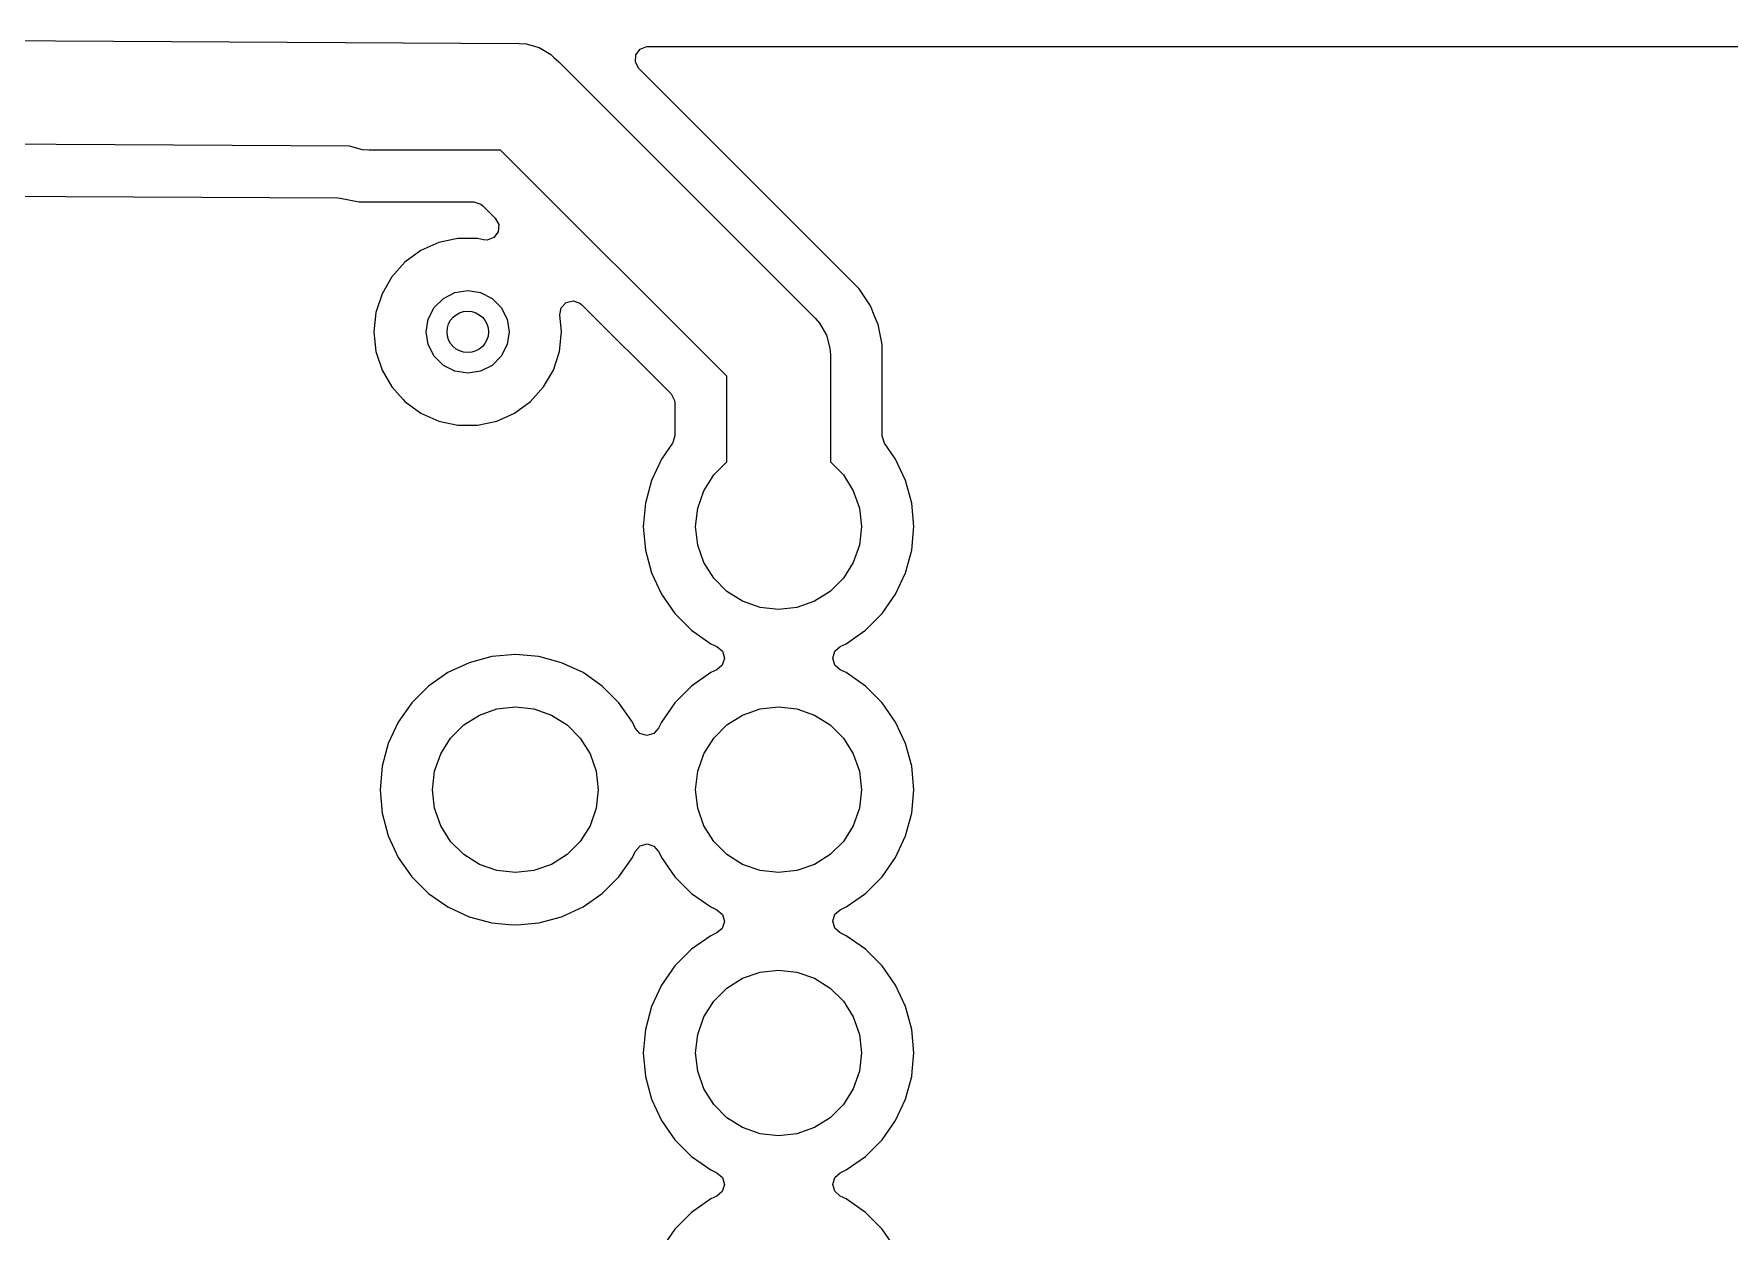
# Model space of a CAD drawing. Extents: x 0.78 to 3.29, y -3.36 to -0.65.
# Drawn here: x 1.424 to 2.068, y -1.132 to -0.677 of the extents above; entities that cross this region are included whole.
import ezdxf

# ---------------------------------------------------------------- set-up
doc = ezdxf.new("R2010")
doc.units = 0
doc.header["$MEASUREMENT"] = 0
doc.layers.add('BLACK', color=7, linetype='CONTINUOUS')

msp = doc.modelspace()

# ---------------------------------------------------------------- linework, layer by layer
at = {"layer": 'BLACK', "linetype": 'CONTINUOUS'}
for p, q in [((0.94105, -0.67725), (1.60817, -0.6809)), ((1.60817, -0.6809), (1.61074, -0.68108)), ((1.61074, -0.68108), (1.6157, -0.68244)), ((1.6157, -0.68244), (1.62013, -0.68503)), ((1.65412, -0.68305), (1.6567, -0.68209)), ((1.6567, -0.68209), (1.65705, -0.68208)), ((1.65705, -0.68208), (2.88655, -0.68208)), ((1.62013, -0.68503), (1.62126, -0.68617)), ((1.62126, -0.68617), (1.62314, -0.68782)), ((1.62314, -0.68782), (1.72061, -0.78529)), ((1.65228, -0.68799), (1.65247, -0.68525)), ((1.65359, -0.69041), (1.65228, -0.68799)), ((1.65247, -0.68525), (1.65412, -0.68305)), ((1.73168, -0.76849), (1.65359, -0.69041)), ((1.54363, -0.71992), (0.94089, -0.71662)), ((1.54365, -0.71993), (1.54363, -0.71992)), ((1.54861, -0.72126), (1.54365, -0.71993)), ((1.55118, -0.72143), (1.54861, -0.72126)), ((1.60107, -0.72143), (1.55118, -0.72143)), ((1.68701, -0.80737), (1.60107, -0.72143)), ((0.94085, -0.73632), (1.53913, -0.7396)), ((1.53913, -0.7396), (1.54006, -0.73969)), ((1.54006, -0.73969), (1.5473, -0.74113)), ((1.5473, -0.74113), (1.5473, -0.74113)), ((1.5473, -0.74113), (1.59088, -0.74113)), ((1.59088, -0.74113), (1.59352, -0.74191)), ((1.59352, -0.74191), (1.59433, -0.74256)), ((1.59433, -0.74256), (1.59907, -0.7473)), ((1.60019, -0.75245), (1.59854, -0.75466)), ((1.59907, -0.7473), (1.60039, -0.74971)), ((1.60039, -0.74971), (1.60019, -0.75245)), ((1.57076, -0.75962), (1.56473, -0.764)), ((1.57757, -0.75658), (1.57076, -0.75962)), ((1.57076, -0.75962), (1.57076, -0.75962)), ((1.58358, -0.75531), (1.57757, -0.75658)), ((1.57757, -0.75658), (1.57757, -0.75658)), ((1.58486, -0.75504), (1.58358, -0.75531)), ((1.59231, -0.75504), (1.58486, -0.75504)), ((1.5946, -0.75552), (1.59231, -0.75504)), ((1.59597, -0.75562), (1.5946, -0.75552)), ((1.59854, -0.75466), (1.59597, -0.75562)), ((1.56473, -0.764), (1.55974, -0.76953)), ((1.55974, -0.76953), (1.55602, -0.77599)), ((1.73729, -0.7741), (1.73168, -0.76849)), ((1.73168, -0.76849), (1.73168, -0.76849)), ((1.55602, -0.77599), (1.55371, -0.78308)), ((1.55602, -0.77599), (1.55602, -0.77599)), ((1.57584, -0.78123), (1.57933, -0.77775)), ((1.57933, -0.77775), (1.58372, -0.77551)), ((1.58372, -0.77551), (1.58858, -0.77474)), ((1.58858, -0.77474), (1.59345, -0.77551)), ((1.59345, -0.77551), (1.59784, -0.77775)), ((1.59784, -0.77775), (1.60132, -0.78123)), ((1.62405, -0.78134), (1.62593, -0.77933)), ((1.62593, -0.77933), (1.62859, -0.77866)), ((1.62859, -0.77866), (1.6312, -0.77953)), ((1.74033, -0.77866), (1.73729, -0.7741)), ((1.7416, -0.78055), (1.74033, -0.77866)), ((1.55371, -0.78308), (1.55293, -0.79049)), ((1.55371, -0.78308), (1.55371, -0.78308)), ((1.57283, -0.79049), (1.57361, -0.78562)), ((1.57361, -0.78562), (1.57584, -0.78123)), ((1.60132, -0.78123), (1.60356, -0.78562)), ((1.60356, -0.78562), (1.60433, -0.79049)), ((1.62355, -0.78405), (1.62405, -0.78134)), ((1.62423, -0.79049), (1.62355, -0.78405)), ((1.6312, -0.77953), (1.63186, -0.78009)), ((1.63186, -0.78009), (1.66587, -0.8141)), ((1.72061, -0.78529), (1.72231, -0.78723)), ((1.74332, -0.78472), (1.7416, -0.78055)), ((1.74457, -0.78772), (1.74332, -0.78472)), ((1.55293, -0.79049), (1.55371, -0.7979)), ((1.57361, -0.79535), (1.57283, -0.79049)), ((1.60433, -0.79049), (1.60356, -0.79535)), ((1.62345, -0.7979), (1.62423, -0.79049)), ((1.72231, -0.78723), (1.72231, -0.78723)), ((1.72231, -0.78723), (1.72488, -0.79168)), ((1.72488, -0.79168), (1.72621, -0.79664)), ((1.74495, -0.78961), (1.74457, -0.78772)), ((1.74608, -0.79533), (1.74495, -0.78961)), ((1.74495, -0.78961), (1.74495, -0.78961)), ((1.55371, -0.7979), (1.55371, -0.7979)), ((1.55371, -0.7979), (1.55602, -0.80499)), ((1.57584, -0.79974), (1.57361, -0.79535)), ((1.60356, -0.79535), (1.60132, -0.79974)), ((1.62115, -0.80499), (1.62345, -0.7979)), ((1.72621, -0.79664), (1.72621, -0.79664)), ((1.72621, -0.79664), (1.72638, -0.79921)), ((1.74608, -0.81559), (1.74608, -0.79533)), ((1.55602, -0.80499), (1.55602, -0.80499)), ((1.55602, -0.80499), (1.55974, -0.81144)), ((1.57933, -0.80323), (1.57584, -0.79974)), ((1.58372, -0.80547), (1.57933, -0.80323)), ((1.59784, -0.80323), (1.59345, -0.80547)), ((1.60132, -0.79974), (1.59784, -0.80323)), ((1.61742, -0.81144), (1.62115, -0.80499)), ((1.72638, -0.79921), (1.72638, -0.83993)), ((1.55974, -0.81144), (1.56403, -0.81621)), ((1.58858, -0.80624), (1.58372, -0.80547)), ((1.59345, -0.80547), (1.58858, -0.80624)), ((1.61244, -0.81698), (1.61742, -0.81144)), ((1.68701, -0.83993), (1.68701, -0.80737)), ((1.56403, -0.81621), (1.56473, -0.81698)), ((1.56473, -0.81698), (1.57076, -0.82136)), ((1.60641, -0.82136), (1.61244, -0.81698)), ((1.66587, -0.8141), (1.66719, -0.81651)), ((1.66719, -0.81651), (1.6673, -0.81755)), ((1.6673, -0.81755), (1.6673, -0.82995)), ((1.74608, -0.82995), (1.74608, -0.81559)), ((1.57076, -0.82136), (1.57076, -0.82136)), ((1.57076, -0.82136), (1.57757, -0.82439)), ((1.57757, -0.82439), (1.57757, -0.82439)), ((1.57757, -0.82439), (1.58486, -0.82594)), ((1.59231, -0.82594), (1.5996, -0.82439)), ((1.5996, -0.82439), (1.60641, -0.82136)), ((1.58486, -0.82594), (1.58486, -0.82594)), ((1.58486, -0.82594), (1.59231, -0.82594)), ((1.59231, -0.82594), (1.59231, -0.82594)), ((1.6673, -0.82995), (1.66653, -0.83259)), ((1.74609, -0.83015), (1.74608, -0.82995)), ((1.74697, -0.83275), (1.74609, -0.83015)), ((1.66642, -0.83275), (1.66218, -0.83881)), ((1.66653, -0.83259), (1.66642, -0.83275)), ((1.7512, -0.83881), (1.74697, -0.83275)), ((1.66218, -0.83881), (1.6584, -0.84693)), ((1.68207, -0.84487), (1.68701, -0.83993)), ((1.72638, -0.83993), (1.73132, -0.84487)), ((1.75499, -0.84693), (1.7512, -0.83881)), ((1.6584, -0.84693), (1.65608, -0.85558)), ((1.6584, -0.84693), (1.6584, -0.84693)), ((1.67832, -0.85084), (1.68207, -0.84487)), ((1.73132, -0.84487), (1.73507, -0.85084)), ((1.75731, -0.85558), (1.75499, -0.84693)), ((1.65608, -0.85558), (1.6553, -0.8645)), ((1.65608, -0.85558), (1.65608, -0.85558)), ((1.67599, -0.8575), (1.67832, -0.85084)), ((1.73507, -0.85084), (1.7374, -0.8575)), ((1.75809, -0.8645), (1.75731, -0.85558)), ((1.6752, -0.8645), (1.67599, -0.8575)), ((1.7374, -0.8575), (1.73819, -0.8645)), ((1.6553, -0.8645), (1.6553, -0.8645)), ((1.6553, -0.8645), (1.65608, -0.87343)), ((1.67599, -0.87151), (1.6752, -0.8645)), ((1.73819, -0.8645), (1.7374, -0.87151)), ((1.75731, -0.87343), (1.75809, -0.8645)), ((1.65608, -0.87343), (1.65608, -0.87343)), ((1.65608, -0.87343), (1.6584, -0.88208)), ((1.67832, -0.87817), (1.67599, -0.87151)), ((1.7374, -0.87151), (1.73507, -0.87817)), ((1.75499, -0.88208), (1.75731, -0.87343)), ((1.6584, -0.88208), (1.6584, -0.88208)), ((1.6584, -0.88208), (1.66218, -0.8902)), ((1.68207, -0.88414), (1.67832, -0.87817)), ((1.73507, -0.87817), (1.73132, -0.88414)), ((1.7512, -0.8902), (1.75499, -0.88208)), ((1.68706, -0.88913), (1.68207, -0.88414)), ((1.73132, -0.88414), (1.72633, -0.88913)), ((1.66218, -0.8902), (1.66218, -0.8902)), ((1.66218, -0.8902), (1.66732, -0.89754)), ((1.69303, -0.89288), (1.68706, -0.88913)), ((1.69968, -0.89521), (1.69303, -0.89288)), ((1.70669, -0.896), (1.69968, -0.89521)), ((1.7137, -0.89521), (1.70669, -0.896)), ((1.72036, -0.89288), (1.7137, -0.89521)), ((1.72633, -0.88913), (1.72036, -0.89288)), ((1.74606, -0.89754), (1.7512, -0.8902)), ((1.66732, -0.89754), (1.67366, -0.90388)), ((1.73973, -0.90388), (1.74606, -0.89754)), ((1.67366, -0.90388), (1.67366, -0.90388)), ((1.67366, -0.90388), (1.68099, -0.90901)), ((1.73239, -0.90901), (1.73592, -0.90654)), ((1.73592, -0.90654), (1.73973, -0.90388)), ((1.59777, -0.91389), (1.58911, -0.91621)), ((1.60669, -0.91311), (1.59777, -0.91389)), ((1.59777, -0.91389), (1.59777, -0.91389)), ((1.61562, -0.91389), (1.60669, -0.91311)), ((1.60669, -0.91311), (1.60669, -0.91311)), ((1.62427, -0.91621), (1.61562, -0.91389)), ((1.61562, -0.91389), (1.61562, -0.91389)), ((1.61562, -0.91389), (1.61562, -0.91389)), ((1.61562, -0.91389), (1.61562, -0.91389)), ((1.61562, -0.91389), (1.61562, -0.91389)), ((1.68099, -0.90901), (1.68328, -0.91008)), ((1.68328, -0.91008), (1.68534, -0.9119)), ((1.6861, -0.91454), (1.6853, -0.91718)), ((1.68534, -0.9119), (1.6861, -0.91454)), ((1.72729, -0.91447), (1.72808, -0.91183)), ((1.72804, -0.91711), (1.72729, -0.91447)), ((1.72808, -0.91183), (1.73011, -0.91008)), ((1.73011, -0.91008), (1.73239, -0.90901)), ((1.58099, -0.91999), (1.57366, -0.92513)), ((1.58911, -0.91621), (1.58099, -0.91999)), ((1.58099, -0.91999), (1.58099, -0.91999)), ((1.58911, -0.91621), (1.58911, -0.91621)), ((1.63239, -0.91999), (1.62427, -0.91621)), ((1.62427, -0.91621), (1.62427, -0.91621)), ((1.63973, -0.92513), (1.63239, -0.91999)), ((1.63239, -0.91999), (1.63239, -0.91999)), ((1.68099, -0.91999), (1.67366, -0.92513)), ((1.68328, -0.91893), (1.68099, -0.91999)), ((1.68099, -0.91999), (1.68099, -0.91999)), ((1.6853, -0.91718), (1.68328, -0.91893)), ((1.73011, -0.91893), (1.72804, -0.91711)), ((1.73239, -0.91999), (1.73011, -0.91893)), ((1.73973, -0.92513), (1.73239, -0.91999)), ((1.73239, -0.91999), (1.73239, -0.91999)), ((1.57366, -0.92513), (1.56732, -0.93147)), ((1.64606, -0.93147), (1.63973, -0.92513)), ((1.67366, -0.92513), (1.66732, -0.93147)), ((1.74606, -0.93147), (1.73973, -0.92513)), ((1.56732, -0.93147), (1.56218, -0.93881)), ((1.59303, -0.93613), (1.59968, -0.9338)), ((1.59968, -0.9338), (1.60669, -0.93301)), ((1.60669, -0.93301), (1.6137, -0.9338)), ((1.6137, -0.9338), (1.62036, -0.93613)), ((1.6512, -0.93881), (1.64606, -0.93147)), ((1.66732, -0.93147), (1.66218, -0.93881)), ((1.69303, -0.93613), (1.69968, -0.9338)), ((1.69968, -0.9338), (1.70669, -0.93301)), ((1.70669, -0.93301), (1.7137, -0.9338)), ((1.7137, -0.9338), (1.72036, -0.93613)), ((1.7512, -0.93881), (1.74606, -0.93147)), ((1.74606, -0.93147), (1.74606, -0.93147)), ((1.56218, -0.93881), (1.5584, -0.94693)), ((1.56218, -0.93881), (1.56218, -0.93881)), ((1.58207, -0.94487), (1.58706, -0.93988)), ((1.58706, -0.93988), (1.59303, -0.93613)), ((1.62036, -0.93613), (1.62633, -0.93988)), ((1.62633, -0.93988), (1.63132, -0.94487)), ((1.65227, -0.94109), (1.6512, -0.93881)), ((1.6512, -0.93881), (1.6512, -0.93881)), ((1.66218, -0.93881), (1.66112, -0.94109)), ((1.66218, -0.93881), (1.66218, -0.93881)), ((1.68207, -0.94487), (1.68706, -0.93988)), ((1.68706, -0.93988), (1.69303, -0.93613)), ((1.72036, -0.93613), (1.72633, -0.93988)), ((1.72633, -0.93988), (1.73132, -0.94487)), ((1.75499, -0.94693), (1.7512, -0.93881)), ((1.5584, -0.94693), (1.55608, -0.95558)), ((1.5584, -0.94693), (1.5584, -0.94693)), ((1.57832, -0.95084), (1.58207, -0.94487)), ((1.63132, -0.94487), (1.63507, -0.95084)), ((1.65402, -0.94311), (1.65227, -0.94109)), ((1.65665, -0.94391), (1.65402, -0.94311)), ((1.6593, -0.94315), (1.65665, -0.94391)), ((1.66112, -0.94109), (1.6593, -0.94315)), ((1.67832, -0.95084), (1.68207, -0.94487)), ((1.73132, -0.94487), (1.73507, -0.95084)), ((1.75731, -0.95558), (1.75499, -0.94693)), ((1.57599, -0.9575), (1.57832, -0.95084)), ((1.63507, -0.95084), (1.6374, -0.9575)), ((1.67599, -0.9575), (1.67832, -0.95084)), ((1.73507, -0.95084), (1.7374, -0.9575)), ((1.55608, -0.95558), (1.5553, -0.9645)), ((1.55608, -0.95558), (1.55608, -0.95558)), ((1.5752, -0.9645), (1.57599, -0.9575)), ((1.6374, -0.9575), (1.63819, -0.9645)), ((1.6752, -0.9645), (1.67599, -0.9575)), ((1.7374, -0.9575), (1.73819, -0.9645)), ((1.75809, -0.9645), (1.75731, -0.95558)), ((1.5553, -0.9645), (1.5553, -0.9645)), ((1.5553, -0.9645), (1.55608, -0.97343)), ((1.57599, -0.97151), (1.5752, -0.9645)), ((1.63819, -0.9645), (1.6374, -0.97151)), ((1.67599, -0.97151), (1.6752, -0.9645)), ((1.73819, -0.9645), (1.7374, -0.97151)), ((1.75731, -0.97343), (1.75809, -0.9645)), ((1.57832, -0.97817), (1.57599, -0.97151)), ((1.6374, -0.97151), (1.63507, -0.97817)), ((1.67832, -0.97817), (1.67599, -0.97151)), ((1.7374, -0.97151), (1.73507, -0.97817)), ((1.55608, -0.97343), (1.55608, -0.97343)), ((1.55608, -0.97343), (1.5584, -0.98208)), ((1.58207, -0.98414), (1.57832, -0.97817)), ((1.63507, -0.97817), (1.63132, -0.98414)), ((1.68207, -0.98414), (1.67832, -0.97817)), ((1.73507, -0.97817), (1.73132, -0.98414)), ((1.75499, -0.98208), (1.75731, -0.97343)), ((1.5584, -0.98208), (1.5584, -0.98208)), ((1.5584, -0.98208), (1.56218, -0.9902)), ((1.58706, -0.98913), (1.58207, -0.98414)), ((1.63132, -0.98414), (1.62633, -0.98913)), ((1.65409, -0.98585), (1.65673, -0.9851)), ((1.65673, -0.9851), (1.65936, -0.9859)), ((1.68706, -0.98913), (1.68207, -0.98414)), ((1.73132, -0.98414), (1.72633, -0.98913)), ((1.7512, -0.9902), (1.75499, -0.98208)), ((1.56218, -0.9902), (1.56218, -0.9902)), ((1.56218, -0.9902), (1.56732, -0.99754)), ((1.59303, -0.99288), (1.58706, -0.98913)), ((1.62633, -0.98913), (1.62036, -0.99288)), ((1.64606, -0.99754), (1.6512, -0.9902)), ((1.6512, -0.9902), (1.65227, -0.98792)), ((1.65227, -0.98792), (1.65409, -0.98585)), ((1.65936, -0.9859), (1.66112, -0.98792)), ((1.66112, -0.98792), (1.66167, -0.98911)), ((1.66167, -0.98911), (1.66218, -0.9902)), ((1.66218, -0.9902), (1.66218, -0.9902)), ((1.66218, -0.9902), (1.66732, -0.99754)), ((1.69303, -0.99288), (1.68706, -0.98913)), ((1.72633, -0.98913), (1.72036, -0.99288)), ((1.74606, -0.99754), (1.7512, -0.9902)), ((1.56732, -0.99754), (1.57366, -1.00388)), ((1.59968, -0.99521), (1.59303, -0.99288)), ((1.60669, -0.996), (1.59968, -0.99521)), ((1.6137, -0.99521), (1.60669, -0.996)), ((1.62036, -0.99288), (1.6137, -0.99521)), ((1.63973, -1.00388), (1.64606, -0.99754)), ((1.66732, -0.99754), (1.67366, -1.00388)), ((1.69968, -0.99521), (1.69303, -0.99288)), ((1.70669, -0.996), (1.69968, -0.99521)), ((1.7137, -0.99521), (1.70669, -0.996)), ((1.72036, -0.99288), (1.7137, -0.99521)), ((1.73973, -1.00388), (1.74606, -0.99754)), ((1.57366, -1.00388), (1.57366, -1.00388)), ((1.57366, -1.00388), (1.58099, -1.00901)), ((1.63239, -1.00901), (1.63973, -1.00388)), ((1.67366, -1.00388), (1.67366, -1.00388)), ((1.67366, -1.00388), (1.68099, -1.00901)), ((1.73239, -1.00901), (1.73973, -1.00388)), ((1.58099, -1.00901), (1.58911, -1.0128)), ((1.62427, -1.0128), (1.63239, -1.00901)), ((1.68099, -1.00901), (1.68328, -1.01008)), ((1.68328, -1.01008), (1.68534, -1.0119)), ((1.72808, -1.01183), (1.73011, -1.01008)), ((1.73011, -1.01008), (1.73239, -1.00901)), ((1.58911, -1.0128), (1.59777, -1.01512)), ((1.59777, -1.01512), (1.60414, -1.01568)), ((1.60414, -1.01568), (1.60669, -1.0159)), ((1.60669, -1.0159), (1.60892, -1.01571)), ((1.60669, -1.0159), (1.60669, -1.0159)), ((1.60669, -1.0159), (1.60669, -1.0159)), ((1.60892, -1.01571), (1.61562, -1.01512)), ((1.61562, -1.01512), (1.62427, -1.0128)), ((1.6853, -1.01718), (1.68328, -1.01893)), ((1.6861, -1.01454), (1.6853, -1.01718)), ((1.68534, -1.0119), (1.6861, -1.01454)), ((1.72729, -1.01447), (1.72808, -1.01183)), ((1.72804, -1.01711), (1.72729, -1.01447)), ((1.73011, -1.01893), (1.72804, -1.01711)), ((1.68099, -1.01999), (1.67366, -1.02513)), ((1.68328, -1.01893), (1.68099, -1.01999)), ((1.68099, -1.01999), (1.68099, -1.01999)), ((1.73239, -1.01999), (1.73011, -1.01893)), ((1.73973, -1.02513), (1.73239, -1.01999)), ((1.73239, -1.01999), (1.73239, -1.01999)), ((1.67366, -1.02513), (1.66732, -1.03147)), ((1.74606, -1.03147), (1.73973, -1.02513)), ((1.66732, -1.03147), (1.66218, -1.03881)), ((1.68706, -1.03988), (1.69303, -1.03613)), ((1.69303, -1.03613), (1.69968, -1.0338)), ((1.69968, -1.0338), (1.70669, -1.03301)), ((1.70669, -1.03301), (1.7137, -1.0338)), ((1.7137, -1.0338), (1.72036, -1.03613)), ((1.72036, -1.03613), (1.72633, -1.03988)), ((1.7512, -1.03881), (1.74606, -1.03147)), ((1.74606, -1.03147), (1.74606, -1.03147)), ((1.66218, -1.03881), (1.6584, -1.04693)), ((1.66218, -1.03881), (1.66218, -1.03881)), ((1.68207, -1.04487), (1.68706, -1.03988)), ((1.72633, -1.03988), (1.73132, -1.04487)), ((1.75499, -1.04693), (1.7512, -1.03881)), ((1.6584, -1.04693), (1.65608, -1.05558)), ((1.6584, -1.04693), (1.6584, -1.04693)), ((1.67832, -1.05084), (1.68207, -1.04487)), ((1.73132, -1.04487), (1.73507, -1.05084)), ((1.75731, -1.05558), (1.75499, -1.04693)), ((1.65608, -1.05558), (1.6553, -1.0645)), ((1.65608, -1.05558), (1.65608, -1.05558)), ((1.67599, -1.0575), (1.67832, -1.05084)), ((1.73507, -1.05084), (1.7374, -1.0575)), ((1.75809, -1.0645), (1.75731, -1.05558)), ((1.6752, -1.0645), (1.67599, -1.0575)), ((1.7374, -1.0575), (1.73819, -1.0645)), ((1.6553, -1.0645), (1.6553, -1.0645)), ((1.6553, -1.0645), (1.65608, -1.07343)), ((1.67599, -1.07151), (1.6752, -1.0645)), ((1.73819, -1.0645), (1.7374, -1.07151)), ((1.75747, -1.07159), (1.75809, -1.0645)), ((1.65608, -1.07343), (1.65608, -1.07343)), ((1.65608, -1.07343), (1.6584, -1.08208)), ((1.67832, -1.07817), (1.67599, -1.07151)), ((1.7374, -1.07151), (1.73507, -1.07817)), ((1.75499, -1.08208), (1.75731, -1.07343)), ((1.75731, -1.07343), (1.75747, -1.07159)), ((1.6584, -1.08208), (1.6584, -1.08208)), ((1.6584, -1.08208), (1.66218, -1.0902)), ((1.68207, -1.08414), (1.67832, -1.07817)), ((1.73507, -1.07817), (1.73132, -1.08414)), ((1.7512, -1.0902), (1.75499, -1.08208)), ((1.68706, -1.08913), (1.68207, -1.08414)), ((1.73132, -1.08414), (1.72633, -1.08913)), ((1.66218, -1.0902), (1.66218, -1.0902)), ((1.66218, -1.0902), (1.66732, -1.09754)), ((1.69303, -1.09288), (1.68706, -1.08913)), ((1.69968, -1.09521), (1.69303, -1.09288)), ((1.72036, -1.09288), (1.7137, -1.09521)), ((1.72633, -1.08913), (1.72036, -1.09288)), ((1.74606, -1.09754), (1.7512, -1.0902)), ((1.66732, -1.09754), (1.67366, -1.10388)), ((1.70669, -1.096), (1.69968, -1.09521)), ((1.7137, -1.09521), (1.70669, -1.096)), ((1.73973, -1.10388), (1.74606, -1.09754)), ((1.67366, -1.10388), (1.67366, -1.10388)), ((1.67366, -1.10388), (1.68099, -1.10901)), ((1.73239, -1.10901), (1.73973, -1.10388)), ((1.68099, -1.10901), (1.68328, -1.11008)), ((1.68328, -1.11008), (1.68534, -1.1119)), ((1.68534, -1.1119), (1.6861, -1.11454)), ((1.72729, -1.11447), (1.72808, -1.11183)), ((1.72808, -1.11183), (1.73011, -1.11008)), ((1.73011, -1.11008), (1.73239, -1.10901)), ((1.68099, -1.11999), (1.67366, -1.12513)), ((1.68328, -1.11893), (1.68099, -1.11999)), ((1.68099, -1.11999), (1.68099, -1.11999)), ((1.6853, -1.11718), (1.68328, -1.11893)), ((1.6861, -1.11454), (1.6853, -1.11718)), ((1.72804, -1.11711), (1.72729, -1.11447)), ((1.73011, -1.11893), (1.72804, -1.11711)), ((1.73239, -1.11999), (1.73011, -1.11893)), ((1.73973, -1.12513), (1.73239, -1.11999)), ((1.73239, -1.11999), (1.73239, -1.11999)), ((1.67366, -1.12513), (1.66732, -1.13147)), ((1.74606, -1.13147), (1.73973, -1.12513)), ((1.66732, -1.13147), (1.66218, -1.13881)), ((1.7512, -1.13881), (1.74606, -1.13147)), ((1.74606, -1.13147), (1.74606, -1.13147))]:
    msp.add_line(p, q, dxfattribs=at)
at = {"layer": 'BLACK'}
msp.add_circle((1.58858, -0.79049), 0.00787, dxfattribs=at)

doc.saveas('drawing.dxf')
